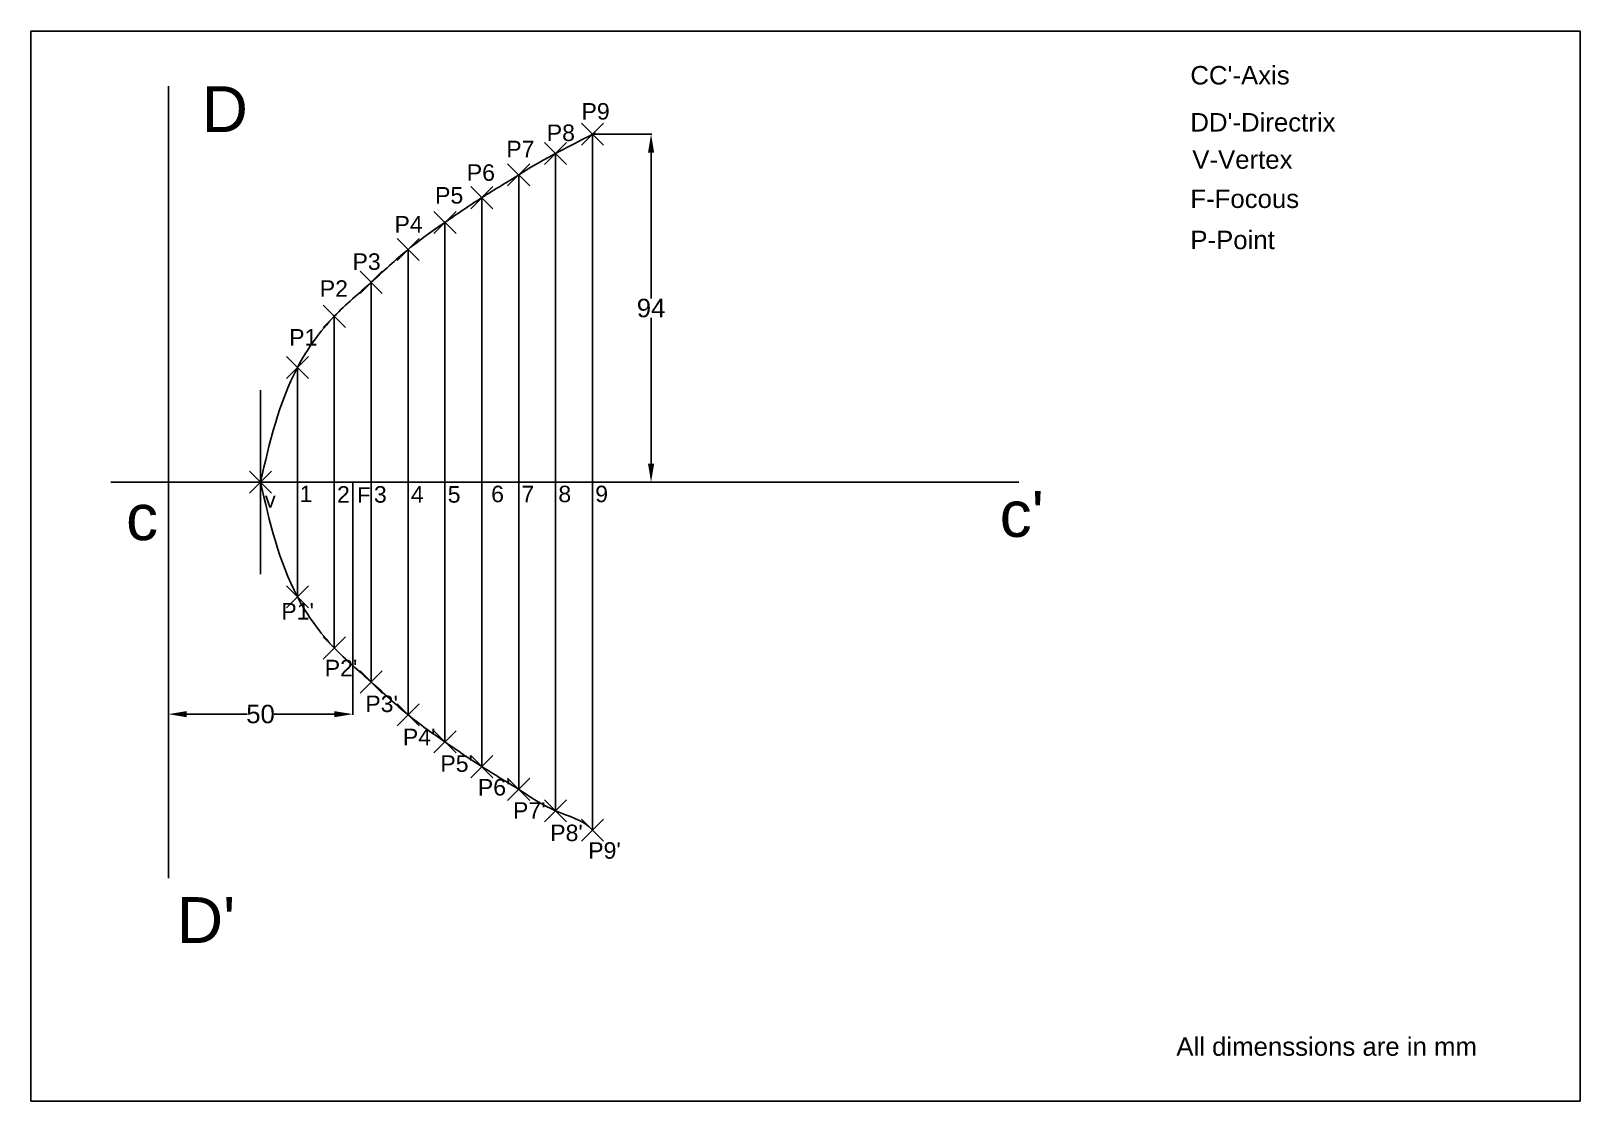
# Model space of a CAD drawing. Header units: inches. Extents: x 14 to 434, y 9 to 299.
import ezdxf

# ---------------------------------------------------------------- set-up
doc = ezdxf.new("R2010")
doc.units = ezdxf.units.IN
doc.header["$MEASUREMENT"] = 0
doc.header["$PDMODE"] = 3
doc.header["$PDSIZE"] = 3
doc.styles.get("Standard").update_dxf_attribs({"font": 'arial.ttf'})
doc.dimstyles.get("Standard").update_dxf_attribs({"dimtxt": 5, "dimasz": 5, "dimexe": 0.18, "dimexo": 0.0625, "dimgap": 0.09, "dimtad": 0, "dimtih": 1, "dimtoh": 1, "dimdec": 0, "dimzin": 0, "dimdsep": 46, "dimtxsty": 'Standard', "dimcen": 0.09, "dimadec": 0, "dimazin": 0, "dimtfac": 1, "dimtdec": 0, "dimtofl": 0, "dimtmove": 0, "dimatfit": 3, "dimfxl": 1, "dimtolj": 1, "dimtzin": 0, "dimarcsym": 0})

# ---------------------------------------------------------------- blocks, each defined once
blk = doc.blocks.new('*D18')
at = {"color": 0, "lineweight": -2, "transparency": 16777216}
for p, q in [((51.22, 176.51), (51.22, 113.51)), ((101.22, 176.51), (101.22, 113.51)), ((56.22, 113.69), (72.56, 113.69)), ((96.22, 113.69), (79.89, 113.69))]:
    blk.add_line(p, q, dxfattribs=at)
at = {"color": 0, "transparency": 16777216}
for points in [[(56.22, 114.52), (56.22, 112.85), (51.22, 113.69)], [(96.22, 114.52), (96.22, 112.85), (101.22, 113.69)]]:
    blk.add_solid(points, dxfattribs=at)
at = {"layer": 'Defpoints', "color": 0, "transparency": 16777216}
for p in [(51.22, 176.57), (101.22, 176.57), (51.22, 113.69)]:
    blk.add_point(p, dxfattribs=at)
at = {"color": 0, "transparency": 16777216, "insert": (76.22, 113.69), "char_height": 5, "attachment_point": 5}
blk.add_mtext('\\A1;50', dxfattribs=at)
blk = doc.blocks.new('*D19')
at = {"color": 0, "lineweight": -2, "transparency": 16777216}
for p, q in [((166.29, 270.88), (182.29, 270.88)), ((182.11, 265.88), (182.11, 226.37)), ((182.11, 181.57), (182.11, 221.08)), ((166.29, 176.57), (182.29, 176.57))]:
    blk.add_line(p, q, dxfattribs=at)
at = {"color": 0, "transparency": 16777216}
for points in [[(181.28, 265.88), (182.94, 265.88), (182.11, 270.88)], [(181.28, 181.57), (182.94, 181.57), (182.11, 176.57)]]:
    blk.add_solid(points, dxfattribs=at)
at = {"layer": 'Defpoints', "color": 0, "transparency": 16777216}
for p in [(166.22, 270.88), (182.11, 270.88), (166.22, 176.57)]:
    blk.add_point(p, dxfattribs=at)
at = {"color": 0, "transparency": 16777216, "insert": (182.11, 223.73), "char_height": 5, "attachment_point": 5}
blk.add_mtext('\\A1;94', dxfattribs=at)

msp = doc.modelspace()

# ---------------------------------------------------------------- linework, layer by layer
for p, q in [((51.22, 283.88), (51.22, 69.26)), ((51.22, 69.26), (51.22, 283.88)), ((51.22, 69.26), (51.22, 283.88)), ((51.22, 283.88), (51.22, 69.26)), ((166.22, 270.88), (166.22, 151.63)), ((156.22, 265.66), (156.22, 151.63)), ((146.22, 259.84), (146.22, 151.63)), ((136.22, 253.68), (136.22, 151.63)), ((126.22, 246.96), (126.22, 151.63)), ((116.22, 239.64), (116.22, 151.63)), ((106.22, 230.73), (106.22, 151.63)), ((96.22, 221.51), (96.22, 151.63)), ((86.22, 207.64), (86.22, 151.63)), ((76.22, 176.57), (76.22, 201.51)), ((76.22, 201.51), (76.22, 151.63)), ((76.22, 201.51), (76.22, 201.51)), ((76.22, 151.63), (76.22, 201.51)), ((76.22, 201.51), (76.22, 199.16)), ((86.22, 145.5), (86.22, 201.51)), ((96.22, 131.63), (96.22, 201.51)), ((106.22, 122.41), (106.22, 201.51)), ((116.22, 113.5), (116.22, 201.51)), ((126.22, 106.18), (126.22, 201.51)), ((136.22, 99.46), (136.22, 201.51)), ((146.22, 93.3), (146.22, 201.51)), ((156.22, 87.48), (156.22, 201.51)), ((166.22, 82.26), (166.22, 201.51)), ((35.62, 176.57), (281.78, 176.57)), ((76.22, 176.57), (76.22, 151.63)), ((76.22, 151.63), (76.22, 153.98)), ((76.22, 151.63), (76.22, 151.63)), ((433.98, 8.84), (433.98, 73.84)), ((433.98, 8.84), (433.98, 73.84)), ((253.98, 8.84), (433.98, 8.84)), ((433.98, 8.84), (433.98, 8.84)), ((433.98, 8.84), (433.98, 8.84))]:
    msp.add_line(p, q)
msp.add_lwpolyline([(13.98, 8.84), (433.98, 8.84), (433.98, 298.84), (13.98, 298.84)], close=True)
for points in [[(76.22, 176.57), (86.22, 207.64), (96.22, 221.51), (106.22, 230.73), (116.22, 239.64), (126.22, 246.96), (136.22, 253.68), (146.22, 259.84), (156.22, 265.66), (166.22, 270.88), (165.98, 270.76)], [(76.22, 176.57), (86.22, 145.5), (96.22, 131.63), (106.22, 122.41), (116.22, 113.5), (126.22, 106.18), (136.22, 99.46), (146.22, 93.3), (156.22, 87.48), (166.22, 82.26), (166.4, 82.05)]]:
    msp.add_spline(points, degree=3)
for p in [(166.22, 270.88), (156.22, 265.66), (146.22, 259.84), (136.22, 253.68), (126.22, 246.96), (116.22, 239.64), (106.22, 230.73), (96.22, 221.51), (86.22, 207.64), (76.22, 176.57), (76.22, 176.57), (86.22, 145.5), (96.22, 131.63), (106.22, 122.41), (116.22, 113.5), (126.22, 106.18), (136.22, 99.46), (146.22, 93.3), (156.22, 87.48), (166.22, 82.26)]:
    msp.add_point(p)

# ---------------------------------------------------------------- texts
at = {"char_height": 5, "attachment_point": 1}
for s, insert in [("CC'-Axis", (328.32, 289.35)), ("DD'-Directrix", (328.32, 276.6)), ('V-Vertex', (328.85, 266.51)), ('F-Focous', (328.32, 255.88)), ('P-Point', (328.32, 244.72))]:
    msp.add_mtext(s, dxfattribs=dict(at, insert=insert))
for s, width, gutter_width, insert, char_height, attachment_point in [('D', 6.962, 62.13, (60.26, 283.88), 12.43, 1), ('P9', 1.5515, 22.37, (163.24, 279.31), 4.474, 1), ('P8', 1.5515, 22.37, (153.82, 273.49), 4.474, 1), ('P7', 1.5515, 22.37, (142.85, 269.1), 4.474, 1), ('P6', 1.5515, 22.37, (132.14, 262.71), 4.474, 1), ('P5', 1.5515, 22.37, (123.54, 256.54), 4.474, 1), ('P4', 1.5515, 22.37, (112.54, 248.7), 4.474, 1), ('P3', 1.5515, 22.37, (101.15, 238.58), 4.474, 1), ('P2', 1.5515, 22.37, (92.28, 231.27), 4.474, 1), ('P1', 1.5515, 22.37, (83.98, 218.06), 4.474, 1), ('F', 6.5325, 1, (101.22, 176.57), 0.2, 7), ('F', 6.5325, 1, (101.22, 176.57), 0.2, 1), ('v', 0.0521, 20.83, (77.41, 173.84), 4.17, 1), ('1', 1.5515, 22.37, (86.82, 175.63), 4.47, 1), ('2', 1.5515, 22.37, (96.97, 175.48), 4.47, 1), ('F', 0.0521, 20.83, (102.44, 175.17), 4.17, 1), ('3', 1.5515, 22.37, (106.97, 175.48), 4.47, 1), ('4', 1.5515, 22.37, (116.97, 175.48), 4.47, 1), ('5', 1.5515, 22.37, (126.97, 175.48), 4.47, 1), ('6', 1.5515, 22.37, (138.75, 175.6), 4.47, 1), ('7', 1.5515, 22.37, (146.97, 175.6), 4.47, 1), ('8', 1.5515, 22.37, (156.97, 175.6), 4.47, 1), ('9', 1.5515, 22.37, (166.97, 175.6), 4.47, 1), ("c'", 4.2644, 62.13, (276.62, 161.56), 12.425, 7), ('c', 4.2644, 62.13, (39.76, 160.67), 12.43, 7), ("P1'", 1.5515, 22.37, (81.86, 143.81), 4.474, 1), ("P2'", 1.5515, 22.37, (93.63, 128.42), 4.474, 1), ("P3'", 1.5515, 22.37, (104.63, 118.73), 4.474, 1), ("P4'", 1.5515, 22.37, (114.81, 109.75), 4.474, 1), ("P5'", 1.5515, 22.37, (124.98, 102.53), 4.474, 1), ("P6'", 1.5515, 22.37, (135.14, 96.11), 4.474, 1), ("P7'", 1.5515, 22.37, (144.67, 89.83), 4.474, 1), ("P8'", 1.5515, 22.37, (154.76, 83.75), 4.474, 1), ("P9'", 1.5515, 22.37, (165.06, 78.99), 4.474, 1), ("D'", 6.962, 62.13, (53.53, 64.1), 12.425, 1), ('All dimenssions are in mm', 94.6314, 25, (324.52, 26.11), 5, 1)]:
    msp.add_mtext_dynamic_manual_height_columns(s, width=width, gutter_width=gutter_width, heights=[0], dxfattribs=dict(insert=insert, char_height=char_height, attachment_point=attachment_point))

# ---------------------------------------------------------------- dimensions: what is measured, and where the dimension line sits
dim = msp.add_linear_dim(base=(182.11, 270.88), p1=(166.22, 176.57), p2=(166.22, 270.88), angle=90, dimstyle='Standard')
dim.commit()
dim.dimension.update_dxf_attribs({"geometry": '*D19', "text_midpoint": (182.11, 223.73)})
dim = msp.add_linear_dim(base=(51.22, 113.69), p1=(101.22, 176.57), p2=(51.22, 176.57), dimstyle='Standard')
dim.commit()
dim.dimension.update_dxf_attribs({"geometry": '*D18', "text_midpoint": (76.22, 113.69)})

doc.saveas('drawing.dxf')
